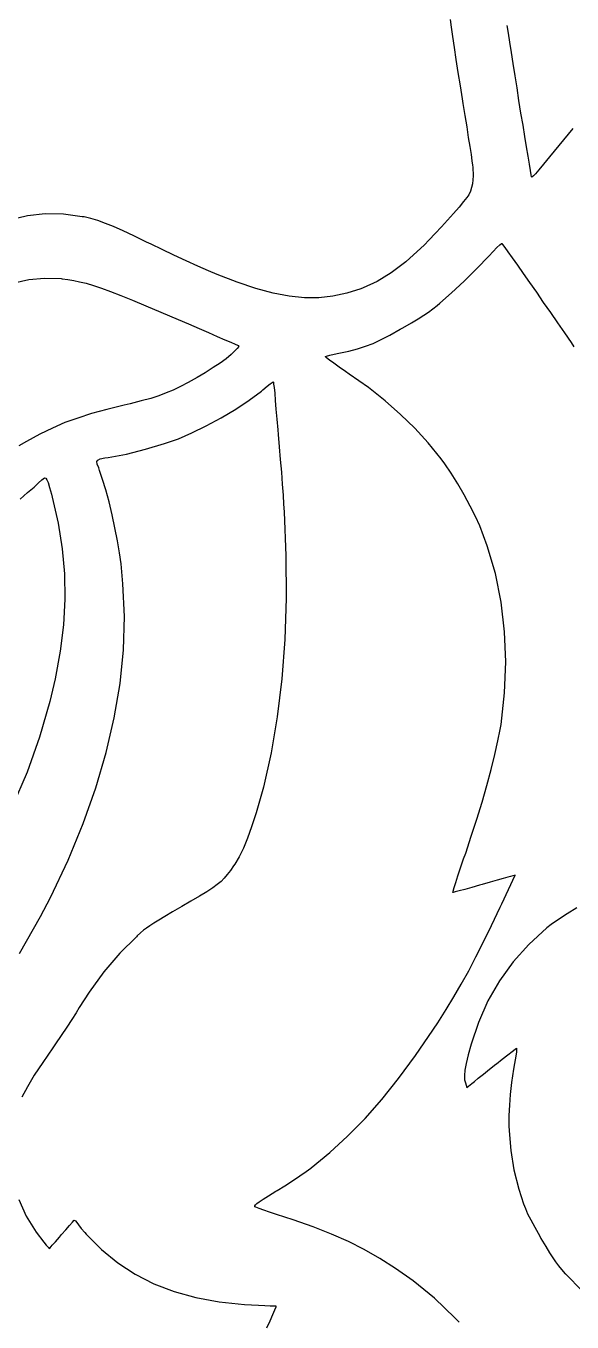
# Model space of a CAD drawing. Extents: x 9 to 342, y 7 to 196.
# Drawn here: x 318.79 to 320.92, y 172.72 to 177.79 of the extents above; entities that cross this region are included whole.
import ezdxf

# ---------------------------------------------------------------- set-up
doc = ezdxf.new("R2010")
doc.units = 0
doc.layers.add('BLACK', color=7, linetype='CONTINUOUS')

msp = doc.modelspace()

# ---------------------------------------------------------------- linework, layer by layer
at = {"layer": 'BLACK', "linetype": 'CONTINUOUS'}
for p, q in [((320.443, 177.814), (320.447, 177.785)), ((320.447, 177.785), (320.453, 177.748)), ((320.671, 177.761), (320.666, 177.791)), ((320.676, 177.726), (320.671, 177.761)), ((320.453, 177.748), (320.459, 177.705)), ((320.459, 177.705), (320.466, 177.658)), ((320.683, 177.686), (320.676, 177.726)), ((320.466, 177.658), (320.474, 177.607)), ((320.69, 177.642), (320.683, 177.686)), ((320.474, 177.607), (320.482, 177.556)), ((320.697, 177.595), (320.69, 177.642)), ((320.482, 177.556), (320.49, 177.505)), ((320.705, 177.547), (320.697, 177.595)), ((320.712, 177.498), (320.705, 177.547)), ((320.49, 177.505), (320.493, 177.486)), ((320.72, 177.449), (320.712, 177.498)), ((320.493, 177.486), (320.501, 177.439)), ((320.728, 177.402), (320.72, 177.449)), ((320.501, 177.439), (320.508, 177.395)), ((320.508, 177.395), (320.514, 177.354)), ((320.735, 177.358), (320.728, 177.402)), ((320.514, 177.354), (320.52, 177.318)), ((320.742, 177.317), (320.735, 177.358)), ((320.922, 177.389), (320.831, 177.278)), ((320.52, 177.318), (320.525, 177.287)), ((320.748, 177.28), (320.742, 177.317)), ((320.525, 177.287), (320.528, 177.262)), ((320.528, 177.262), (320.531, 177.245)), ((320.531, 177.245), (320.532, 177.238)), ((320.753, 177.249), (320.748, 177.28)), ((320.757, 177.225), (320.753, 177.249)), ((320.808, 177.249), (320.79, 177.227)), ((320.831, 177.278), (320.808, 177.249)), ((320.533, 177.204), (320.53, 177.172)), ((320.532, 177.238), (320.533, 177.204)), ((320.76, 177.208), (320.757, 177.225)), ((320.761, 177.2), (320.76, 177.208)), ((320.763, 177.199), (320.761, 177.2)), ((320.769, 177.203), (320.763, 177.199)), ((320.777, 177.212), (320.769, 177.203)), ((320.79, 177.227), (320.777, 177.212)), ((320.523, 177.144), (320.516, 177.13)), ((320.53, 177.172), (320.523, 177.144)), ((320.495, 177.103), (320.478, 177.081)), ((320.509, 177.119), (320.495, 177.103)), ((320.516, 177.13), (320.509, 177.119)), ((318.792, 177.047), (318.722, 177.03)), ((318.862, 177.055), (318.792, 177.047)), ((318.933, 177.054), (318.862, 177.055)), ((319.006, 177.044), (318.933, 177.054)), ((319.014, 177.043), (319.006, 177.044)), ((319.04, 177.037), (319.014, 177.043)), ((320.457, 177.057), (320.433, 177.031)), ((320.478, 177.081), (320.457, 177.057)), ((319.067, 177.029), (319.04, 177.037)), ((319.097, 177.018), (319.067, 177.029)), ((319.129, 177.005), (319.097, 177.018)), ((319.166, 176.989), (319.129, 177.005)), ((319.208, 176.969), (319.166, 176.989)), ((320.409, 177.004), (320.385, 176.978)), ((320.433, 177.031), (320.409, 177.004)), ((319.258, 176.944), (319.208, 176.969)), ((319.276, 176.936), (319.258, 176.944)), ((320.362, 176.954), (320.342, 176.933)), ((320.385, 176.978), (320.362, 176.954)), ((320.638, 176.934), (320.644, 176.939)), ((320.644, 176.939), (320.645, 176.939)), ((320.645, 176.939), (320.648, 176.935)), ((319.318, 176.916), (319.276, 176.936)), ((319.364, 176.894), (319.318, 176.916)), ((319.412, 176.872), (319.364, 176.894)), ((320.329, 176.921), (320.27, 176.868)), ((320.342, 176.933), (320.329, 176.921)), ((320.548, 176.842), (320.595, 176.89)), ((320.595, 176.89), (320.612, 176.908)), ((320.612, 176.908), (320.626, 176.923)), ((320.626, 176.923), (320.638, 176.934)), ((320.648, 176.935), (320.657, 176.924)), ((320.657, 176.924), (320.669, 176.906)), ((320.669, 176.906), (320.686, 176.883)), ((319.458, 176.851), (319.412, 176.872)), ((319.499, 176.833), (319.458, 176.851)), ((320.27, 176.868), (320.213, 176.825)), ((320.498, 176.792), (320.548, 176.842)), ((320.686, 176.883), (320.706, 176.854)), ((320.706, 176.854), (320.729, 176.822)), ((318.74, 176.785), (318.798, 176.798)), ((318.798, 176.798), (318.859, 176.804)), ((318.859, 176.804), (318.924, 176.802)), ((318.924, 176.802), (318.928, 176.801)), ((318.928, 176.801), (318.95, 176.799)), ((318.95, 176.799), (318.973, 176.795)), ((318.973, 176.795), (318.996, 176.79)), ((318.996, 176.79), (319.022, 176.784)), ((319.534, 176.818), (319.499, 176.833)), ((319.612, 176.788), (319.534, 176.818)), ((319.684, 176.763), (319.612, 176.788)), ((320.158, 176.791), (320.104, 176.766)), ((320.213, 176.825), (320.158, 176.791)), ((320.449, 176.746), (320.498, 176.792)), ((320.729, 176.822), (320.753, 176.787)), ((320.753, 176.787), (320.78, 176.749)), ((319.022, 176.784), (319.05, 176.775)), ((319.05, 176.775), (319.081, 176.765)), ((319.081, 176.765), (319.117, 176.752)), ((319.117, 176.752), (319.157, 176.736)), ((319.157, 176.736), (319.203, 176.718)), ((319.752, 176.745), (319.684, 176.763)), ((319.814, 176.733), (319.752, 176.745)), ((320.04, 176.745), (319.985, 176.733)), ((320.094, 176.762), (320.04, 176.745)), ((320.104, 176.766), (320.094, 176.762)), ((320.403, 176.706), (320.449, 176.746)), ((320.78, 176.749), (320.807, 176.709)), ((319.203, 176.718), (319.255, 176.696)), ((319.255, 176.696), (319.314, 176.671)), ((319.874, 176.727), (319.814, 176.733)), ((319.93, 176.727), (319.874, 176.727)), ((319.985, 176.733), (319.93, 176.727)), ((320.376, 176.684), (320.392, 176.697)), ((320.392, 176.697), (320.403, 176.706)), ((320.807, 176.709), (320.835, 176.669)), ((319.314, 176.671), (319.381, 176.642)), ((319.381, 176.642), (319.422, 176.625)), ((320.292, 176.629), (320.319, 176.645)), ((320.319, 176.645), (320.341, 176.659)), ((320.341, 176.659), (320.359, 176.671)), ((320.359, 176.671), (320.376, 176.684)), ((320.835, 176.669), (320.863, 176.629)), ((319.422, 176.625), (319.463, 176.607)), ((319.463, 176.607), (319.5, 176.591)), ((319.5, 176.591), (319.534, 176.576)), ((320.208, 176.581), (320.248, 176.604)), ((320.248, 176.604), (320.259, 176.61)), ((320.259, 176.61), (320.292, 176.629)), ((320.863, 176.629), (320.89, 176.59)), ((320.89, 176.59), (320.916, 176.552)), ((319.534, 176.576), (319.563, 176.563)), ((319.563, 176.563), (319.587, 176.553)), ((319.587, 176.553), (319.604, 176.546)), ((319.604, 176.546), (319.613, 176.542)), ((319.618, 176.537), (319.612, 176.529)), ((319.613, 176.542), (319.615, 176.541)), ((319.615, 176.541), (319.618, 176.537)), ((320.082, 176.528), (320.113, 176.538)), ((320.113, 176.538), (320.143, 176.549)), ((320.143, 176.549), (320.174, 176.564)), ((320.174, 176.564), (320.208, 176.581)), ((320.916, 176.552), (320.926, 176.536)), ((319.568, 176.489), (319.545, 176.472)), ((319.588, 176.506), (319.568, 176.489)), ((319.608, 176.525), (319.588, 176.506)), ((319.612, 176.529), (319.608, 176.525)), ((319.956, 176.497), (319.961, 176.499)), ((319.956, 176.496), (319.956, 176.497)), ((319.961, 176.492), (319.956, 176.496)), ((319.961, 176.499), (319.973, 176.503)), ((319.972, 176.483), (319.961, 176.492)), ((319.989, 176.471), (319.972, 176.483)), ((319.973, 176.503), (319.991, 176.507)), ((319.991, 176.507), (320.009, 176.511)), ((320.009, 176.511), (320.048, 176.519)), ((320.048, 176.519), (320.082, 176.528)), ((319.486, 176.434), (319.455, 176.416)), ((319.518, 176.454), (319.486, 176.434)), ((319.545, 176.472), (319.518, 176.454)), ((320.01, 176.456), (319.989, 176.471)), ((320.035, 176.439), (320.01, 176.456)), ((320.049, 176.429), (320.035, 176.439)), ((319.42, 176.396), (319.39, 176.38)), ((319.455, 176.416), (319.42, 176.396)), ((319.712, 176.367), (319.729, 176.381)), ((319.729, 176.381), (319.741, 176.391)), ((319.741, 176.391), (319.748, 176.396)), ((319.748, 176.396), (319.752, 176.398)), ((319.752, 176.398), (319.753, 176.397)), ((319.753, 176.397), (319.754, 176.395)), ((319.754, 176.395), (319.754, 176.39)), ((319.754, 176.39), (319.756, 176.376)), ((320.124, 176.376), (320.049, 176.429)), ((319.274, 176.334), (319.237, 176.324)), ((319.306, 176.344), (319.274, 176.334)), ((319.334, 176.355), (319.306, 176.344)), ((319.362, 176.366), (319.334, 176.355)), ((319.39, 176.38), (319.362, 176.366)), ((319.659, 176.327), (319.706, 176.362)), ((319.706, 176.362), (319.712, 176.367)), ((319.756, 176.376), (319.758, 176.354)), ((319.758, 176.354), (319.76, 176.326)), ((320.19, 176.324), (320.124, 176.376)), ((319.103, 176.291), (319.043, 176.275)), ((319.17, 176.308), (319.103, 176.291)), ((319.193, 176.313), (319.17, 176.308)), ((319.237, 176.324), (319.193, 176.313)), ((319.549, 176.258), (319.606, 176.292)), ((319.606, 176.292), (319.659, 176.327)), ((319.76, 176.326), (319.763, 176.292)), ((319.763, 176.292), (319.767, 176.253)), ((320.25, 176.271), (320.19, 176.324)), ((318.939, 176.239), (318.89, 176.218)), ((318.989, 176.257), (318.939, 176.239)), ((319.043, 176.275), (318.989, 176.257)), ((319.491, 176.226), (319.549, 176.258)), ((319.767, 176.253), (319.77, 176.211)), ((320.306, 176.217), (320.25, 176.271)), ((318.841, 176.194), (318.789, 176.166)), ((318.89, 176.218), (318.841, 176.194)), ((319.382, 176.176), (319.435, 176.199)), ((319.435, 176.199), (319.491, 176.226)), ((319.77, 176.211), (319.772, 176.193)), ((319.772, 176.193), (319.776, 176.145)), ((320.358, 176.16), (320.306, 176.217)), ((318.789, 176.166), (318.759, 176.149)), ((319.179, 176.116), (319.253, 176.135)), ((319.253, 176.135), (319.328, 176.157)), ((319.328, 176.157), (319.382, 176.176)), ((319.776, 176.145), (319.78, 176.095)), ((320.408, 176.098), (320.358, 176.16)), ((319.063, 176.087), (319.067, 176.093)), ((319.065, 176.077), (319.063, 176.087)), ((319.071, 176.062), (319.065, 176.077)), ((319.067, 176.093), (319.077, 176.097)), ((319.077, 176.097), (319.094, 176.101)), ((319.094, 176.101), (319.108, 176.103)), ((319.108, 176.103), (319.179, 176.116)), ((319.78, 176.095), (319.784, 176.046)), ((320.423, 176.078), (320.408, 176.098)), ((320.447, 176.041), (320.423, 176.078)), ((319.074, 176.052), (319.071, 176.062)), ((319.086, 176.017), (319.074, 176.052)), ((319.784, 176.046), (319.787, 175.999)), ((320.473, 176), (320.447, 176.041)), ((318.793, 175.966), (318.818, 175.987)), ((318.818, 175.987), (318.836, 176.004)), ((318.836, 176.004), (318.849, 176.015)), ((318.849, 176.015), (318.854, 176.02)), ((318.854, 176.02), (318.859, 176.023)), ((318.854, 176.02), (318.854, 176.02)), ((318.859, 176.023), (318.864, 176.022)), ((318.864, 176.022), (318.868, 176.016)), ((318.868, 176.016), (318.873, 176.005)), ((318.873, 176.005), (318.879, 175.986)), ((318.879, 175.986), (318.886, 175.959)), ((319.098, 175.976), (319.086, 176.017)), ((319.111, 175.929), (319.098, 175.976)), ((319.787, 175.999), (319.791, 175.956)), ((320.498, 175.957), (320.473, 176)), ((318.764, 175.94), (318.793, 175.966)), ((318.886, 175.959), (318.889, 175.948)), ((318.889, 175.948), (318.912, 175.846)), ((319.123, 175.879), (319.111, 175.929)), ((319.791, 175.956), (319.793, 175.92)), ((320.522, 175.913), (320.498, 175.957)), ((319.134, 175.828), (319.123, 175.879)), ((319.793, 175.92), (319.795, 175.891)), ((319.795, 175.891), (319.802, 175.719)), ((320.542, 175.872), (320.522, 175.913)), ((318.912, 175.846), (318.928, 175.746)), ((319.144, 175.777), (319.134, 175.828)), ((320.559, 175.836), (320.542, 175.872)), ((320.588, 175.758), (320.559, 175.836)), ((319.152, 175.73), (319.144, 175.777)), ((318.928, 175.746), (318.937, 175.648)), ((319.158, 175.687), (319.152, 175.73)), ((320.62, 175.649), (320.588, 175.758)), ((319.165, 175.609), (319.158, 175.687)), ((319.802, 175.719), (319.803, 175.553)), ((318.937, 175.648), (318.939, 175.549)), ((320.643, 175.537), (320.62, 175.649)), ((319.171, 175.481), (319.165, 175.609)), ((318.939, 175.549), (318.933, 175.449)), ((319.803, 175.553), (319.798, 175.392)), ((320.656, 175.422), (320.643, 175.537)), ((319.167, 175.351), (319.171, 175.481)), ((318.933, 175.449), (318.92, 175.346)), ((320.661, 175.304), (320.656, 175.422)), ((319.798, 175.392), (319.786, 175.238)), ((318.92, 175.346), (318.901, 175.238)), ((319.154, 175.22), (319.167, 175.351)), ((320.656, 175.183), (320.661, 175.304)), ((318.901, 175.238), (318.88, 175.149)), ((319.131, 175.086), (319.154, 175.22)), ((319.786, 175.238), (319.768, 175.09)), ((320.642, 175.06), (320.656, 175.183)), ((318.88, 175.149), (318.84, 175.01)), ((319.1, 174.95), (319.131, 175.086)), ((319.768, 175.09), (319.744, 174.949)), ((320.63, 174.995), (320.639, 175.04)), ((320.639, 175.04), (320.642, 175.06)), ((318.84, 175.01), (318.791, 174.873)), ((320.618, 174.942), (320.63, 174.995)), ((319.06, 174.812), (319.1, 174.95)), ((319.744, 174.949), (319.714, 174.815)), ((320.603, 174.884), (320.618, 174.942)), ((318.791, 174.873), (318.733, 174.738)), ((320.586, 174.821), (320.603, 174.884)), ((319.01, 174.672), (319.06, 174.812)), ((319.714, 174.815), (319.686, 174.714)), ((320.568, 174.756), (320.586, 174.821)), ((319.686, 174.714), (319.668, 174.66)), ((320.548, 174.689), (320.568, 174.756)), ((318.951, 174.529), (319.01, 174.672)), ((319.668, 174.66), (319.652, 174.615)), ((320.526, 174.623), (320.548, 174.689)), ((319.652, 174.615), (319.636, 174.576)), ((320.504, 174.557), (320.526, 174.623)), ((319.636, 174.576), (319.619, 174.542)), ((318.883, 174.383), (318.951, 174.529)), ((319.597, 174.507), (319.585, 174.489)), ((319.602, 174.513), (319.597, 174.507)), ((319.619, 174.542), (319.602, 174.513)), ((320.484, 174.499), (320.496, 174.534)), ((320.496, 174.534), (320.504, 174.557)), ((319.561, 174.459), (319.549, 174.446)), ((319.573, 174.473), (319.561, 174.459)), ((319.585, 174.489), (319.573, 174.473)), ((320.465, 174.442), (320.474, 174.468)), ((320.474, 174.468), (320.484, 174.499)), ((320.651, 174.458), (320.627, 174.451)), ((320.645, 174.358), (320.697, 174.471)), ((320.668, 174.463), (320.651, 174.458)), ((320.679, 174.466), (320.668, 174.463)), ((320.697, 174.471), (320.679, 174.466)), ((319.493, 174.406), (319.465, 174.389)), ((319.516, 174.421), (319.493, 174.406)), ((319.534, 174.434), (319.516, 174.421)), ((319.549, 174.446), (319.534, 174.434)), ((320.454, 174.403), (320.455, 174.408)), ((320.455, 174.408), (320.459, 174.422)), ((320.459, 174.422), (320.465, 174.442)), ((320.479, 174.409), (320.463, 174.405)), ((320.501, 174.414), (320.479, 174.409)), ((320.528, 174.422), (320.501, 174.414)), ((320.558, 174.431), (320.528, 174.422)), ((320.568, 174.434), (320.558, 174.431)), ((320.599, 174.443), (320.568, 174.434)), ((320.627, 174.451), (320.599, 174.443)), ((318.844, 174.309), (318.883, 174.383)), ((319.431, 174.369), (319.396, 174.348)), ((319.465, 174.389), (319.431, 174.369)), ((320.455, 174.403), (320.454, 174.403)), ((320.463, 174.405), (320.455, 174.403)), ((320.639, 174.346), (320.645, 174.358)), ((318.762, 174.165), (318.844, 174.309)), ((319.329, 174.309), (319.305, 174.295)), ((319.359, 174.327), (319.329, 174.309)), ((319.396, 174.348), (319.359, 174.327)), ((320.605, 174.274), (320.639, 174.346)), ((320.9, 174.319), (320.866, 174.297)), ((320.938, 174.343), (320.9, 174.319)), ((319.246, 174.255), (319.234, 174.245)), ((319.258, 174.264), (319.246, 174.255)), ((319.271, 174.273), (319.258, 174.264)), ((319.286, 174.283), (319.271, 174.273)), ((319.305, 174.295), (319.286, 174.283)), ((320.574, 174.21), (320.605, 174.274)), ((320.821, 174.265), (320.751, 174.2)), ((320.838, 174.278), (320.821, 174.265)), ((320.866, 174.297), (320.838, 174.278)), ((319.218, 174.23), (319.153, 174.166)), ((319.221, 174.233), (319.218, 174.23)), ((319.234, 174.245), (319.221, 174.233)), ((320.544, 174.151), (320.574, 174.21)), ((319.153, 174.166), (319.091, 174.093)), ((320.751, 174.2), (320.69, 174.132)), ((320.516, 174.097), (320.544, 174.151)), ((320.69, 174.132), (320.636, 174.058)), ((319.091, 174.093), (319.033, 174.013)), ((320.487, 174.045), (320.516, 174.097)), ((320.636, 174.058), (320.591, 173.98)), ((319.033, 174.013), (318.995, 173.953)), ((320.458, 173.995), (320.487, 174.045)), ((318.995, 173.953), (318.983, 173.933)), ((320.428, 173.945), (320.458, 173.995)), ((320.591, 173.98), (320.554, 173.895)), ((318.966, 173.907), (318.946, 173.876)), ((318.983, 173.933), (318.966, 173.907)), ((320.395, 173.894), (320.428, 173.945)), ((318.946, 173.876), (318.924, 173.844)), ((320.359, 173.84), (320.395, 173.894)), ((320.554, 173.895), (320.525, 173.81)), ((318.902, 173.811), (318.891, 173.796)), ((318.924, 173.844), (318.902, 173.811)), ((320.308, 173.766), (320.359, 173.84)), ((320.525, 173.81), (320.514, 173.768)), ((318.891, 173.796), (318.852, 173.739)), ((320.242, 173.676), (320.308, 173.766)), ((320.514, 173.768), (320.506, 173.735)), ((320.624, 173.733), (320.647, 173.752)), ((320.647, 173.752), (320.668, 173.769)), ((320.668, 173.769), (320.685, 173.782)), ((320.685, 173.782), (320.697, 173.791)), ((320.701, 173.771), (320.691, 173.712)), ((320.697, 173.791), (320.702, 173.795)), ((320.702, 173.78), (320.701, 173.771)), ((320.702, 173.795), (320.703, 173.795)), ((320.703, 173.791), (320.702, 173.78)), ((320.703, 173.795), (320.703, 173.791)), ((318.852, 173.739), (318.819, 173.689)), ((320.501, 173.709), (320.499, 173.687)), ((320.506, 173.735), (320.501, 173.709)), ((320.574, 173.693), (320.597, 173.712)), ((320.597, 173.712), (320.622, 173.732)), ((320.622, 173.732), (320.624, 173.733)), ((320.691, 173.712), (320.683, 173.66)), ((318.819, 173.689), (318.792, 173.644)), ((320.177, 173.594), (320.242, 173.676)), ((320.499, 173.687), (320.5, 173.671)), ((320.5, 173.671), (320.503, 173.659)), ((320.503, 173.659), (320.509, 173.641)), ((320.509, 173.641), (320.528, 173.656)), ((320.528, 173.656), (320.538, 173.664)), ((320.538, 173.664), (320.553, 173.677)), ((320.553, 173.677), (320.574, 173.693)), ((320.683, 173.66), (320.678, 173.614)), ((318.792, 173.644), (318.77, 173.603)), ((320.678, 173.614), (320.675, 173.572)), ((320.111, 173.52), (320.177, 173.594)), ((320.675, 173.572), (320.673, 173.531)), ((320.043, 173.451), (320.111, 173.52)), ((320.673, 173.531), (320.673, 173.491)), ((319.973, 173.387), (320.043, 173.451)), ((320.673, 173.491), (320.674, 173.471)), ((320.674, 173.471), (320.68, 173.394)), ((320.68, 173.394), (320.692, 173.319)), ((319.9, 173.327), (319.973, 173.387)), ((319.828, 173.276), (319.856, 173.295)), ((319.856, 173.295), (319.881, 173.312)), ((319.881, 173.312), (319.899, 173.326)), ((319.899, 173.326), (319.9, 173.327)), ((320.692, 173.319), (320.711, 173.244)), ((319.768, 173.238), (319.798, 173.257)), ((319.798, 173.257), (319.828, 173.276)), ((320.711, 173.244), (320.73, 173.186)), ((318.759, 173.203), (318.788, 173.138)), ((319.688, 173.187), (319.698, 173.194)), ((319.698, 173.194), (319.713, 173.204)), ((319.713, 173.204), (319.734, 173.217)), ((319.734, 173.217), (319.763, 173.235)), ((319.763, 173.235), (319.768, 173.238)), ((319.681, 173.178), (319.683, 173.182)), ((319.681, 173.175), (319.681, 173.178)), ((319.685, 173.173), (319.681, 173.175)), ((319.683, 173.182), (319.688, 173.187)), ((319.697, 173.168), (319.685, 173.173)), ((319.715, 173.161), (319.697, 173.168)), ((319.738, 173.153), (319.715, 173.161)), ((319.765, 173.144), (319.738, 173.153)), ((319.83, 173.123), (319.765, 173.144)), ((320.73, 173.186), (320.737, 173.168)), ((320.737, 173.168), (320.746, 173.147)), ((320.746, 173.147), (320.758, 173.123)), ((318.788, 173.138), (318.826, 173.076)), ((318.942, 173.085), (318.956, 173.102)), ((318.956, 173.102), (318.968, 173.114)), ((318.968, 173.114), (318.974, 173.121)), ((318.974, 173.121), (318.975, 173.122)), ((318.975, 173.122), (318.98, 173.12)), ((318.98, 173.12), (318.985, 173.113)), ((318.985, 173.113), (318.992, 173.104)), ((318.992, 173.104), (319.002, 173.09)), ((319.002, 173.09), (319.016, 173.074)), ((319.908, 173.096), (319.83, 173.123)), ((319.98, 173.068), (319.908, 173.096)), ((320.758, 173.123), (320.774, 173.095)), ((320.774, 173.095), (320.794, 173.06)), ((318.826, 173.076), (318.856, 173.036)), ((318.889, 173.024), (318.902, 173.038)), ((318.902, 173.038), (318.918, 173.056)), ((318.918, 173.056), (318.925, 173.066)), ((318.925, 173.066), (318.942, 173.085)), ((319.016, 173.074), (319.022, 173.068)), ((319.022, 173.068), (319.081, 173.008)), ((320.046, 173.039), (319.98, 173.068)), ((320.108, 173.007), (320.046, 173.039)), ((320.794, 173.06), (320.798, 173.051)), ((320.798, 173.051), (320.817, 173.02)), ((318.856, 173.036), (318.866, 173.024)), ((318.866, 173.024), (318.874, 173.015)), ((318.874, 173.015), (318.877, 173.011)), ((318.877, 173.011), (318.881, 173.014)), ((318.881, 173.014), (318.889, 173.024)), ((319.081, 173.008), (319.145, 172.956)), ((320.169, 172.973), (320.108, 173.007)), ((320.817, 173.02), (320.832, 172.995)), ((320.832, 172.995), (320.844, 172.975)), ((319.145, 172.956), (319.213, 172.911)), ((320.23, 172.934), (320.169, 172.973)), ((320.844, 172.975), (320.855, 172.959)), ((320.855, 172.959), (320.866, 172.944)), ((320.866, 172.944), (320.878, 172.93)), ((319.213, 172.911), (319.286, 172.874)), ((320.299, 172.885), (320.23, 172.934)), ((320.878, 172.93), (320.892, 172.913)), ((320.892, 172.913), (320.894, 172.912)), ((320.894, 172.912), (320.96, 172.845)), ((319.286, 172.874), (319.365, 172.844)), ((319.365, 172.844), (319.45, 172.82)), ((320.382, 172.817), (320.299, 172.885)), ((319.45, 172.82), (319.541, 172.803)), ((319.541, 172.803), (319.64, 172.793)), ((319.64, 172.793), (319.695, 172.79)), ((319.695, 172.79), (319.719, 172.789)), ((319.719, 172.789), (319.74, 172.788)), ((319.74, 172.788), (319.755, 172.787)), ((319.755, 172.787), (319.763, 172.787)), ((319.763, 172.787), (319.762, 172.782)), ((319.763, 172.787), (319.763, 172.787)), ((320.461, 172.741), (320.382, 172.817)), ((319.749, 172.752), (319.739, 172.728)), ((319.757, 172.77), (319.749, 172.752)), ((319.762, 172.782), (319.757, 172.77)), ((320.478, 172.723), (320.461, 172.741)), ((319.739, 172.728), (319.726, 172.7))]:
    msp.add_line(p, q, dxfattribs=at)

doc.saveas('drawing.dxf')
